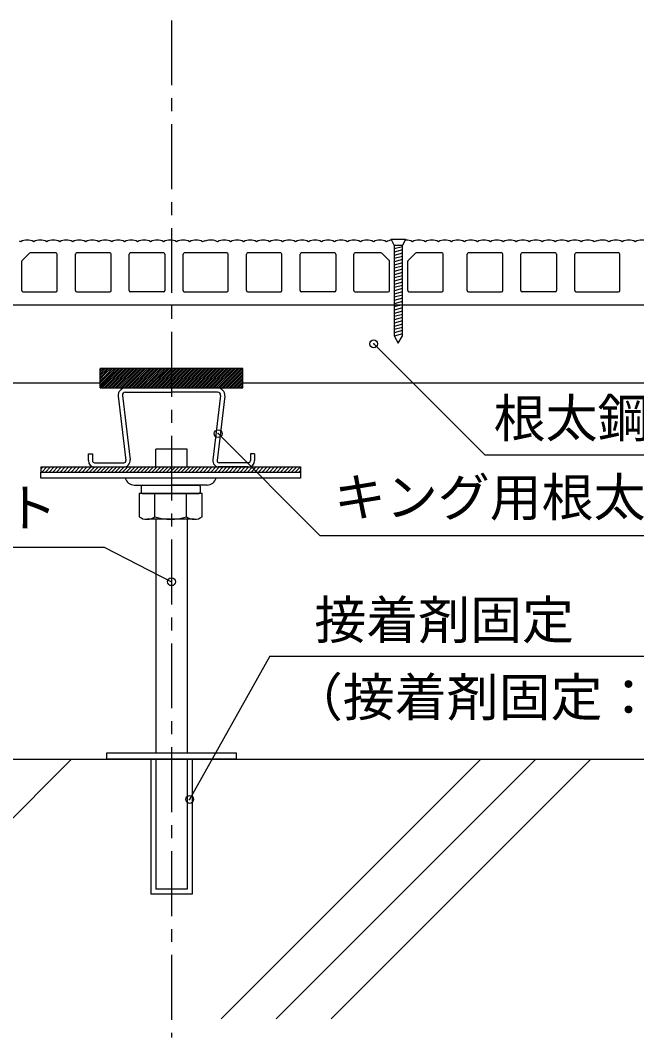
# Model space of a CAD drawing. Units: millimetres, scale not verified. Extents: x -1033 to 1029, y -737 to 700.
# Drawn here: x -438.2 to -200.9, y -428 to -36.2 of the extents above; entities that cross this region are included whole.
import ezdxf
from ezdxf.enums import TextEntityAlignment as Align

# ---------------------------------------------------------------- set-up
doc = ezdxf.new("R2010")
doc.units = ezdxf.units.MM
doc.header["$LTSCALE"] = 5
doc.header["$PDMODE"] = 32
doc.header["$PDSIZE"] = 3
doc.linetypes.add('CHAIN1', pattern=[8, 5, -1, 1, -1])
for name, color, linetype in [('0-0_中心線', 4, 'CHAIN1'), ('0-1_中線', 7, 'Continuous'), ('0-2_太線１', 3, 'Continuous'), ('0-3_太線２', 2, 'Continuous'), ('0-6_文字', 7, 'Continuous')]:
    doc.layers.add(name, color=color, linetype=linetype)
doc.styles.add('ＭＳ ゴシック', font='')
doc.styles.get('ＭＳ ゴシック').set_extended_font_data('MS Gothic')

msp = doc.modelspace()

# ---------------------------------------------------------------- linework, layer by layer
at = {"layer": '0-0_中心線'}
msp.add_line((-380.012, -36.173), (-380.012, -428.024), dxfattribs=at)
at = {"layer": '0-1_中線'}
for p, q in [((-295.504, -120.511), (-289.904, -120.511)), ((-291.104, -123.364), (-294.304, -124.221)), ((-291.104, -124.606), (-294.304, -125.464)), ((-291.104, -125.848), (-294.304, -126.706)), ((-291.104, -127.091), (-294.304, -127.948)), ((-291.104, -128.333), (-294.304, -129.191)), ((-291.104, -129.575), (-294.304, -130.433)), ((-291.104, -130.818), (-294.304, -131.675)), ((-291.104, -132.06), (-294.304, -132.918)), ((-291.104, -133.302), (-294.304, -134.16)), ((-291.104, -134.545), (-294.304, -135.402)), ((-291.104, -135.787), (-294.304, -136.645)), ((-291.104, -137.029), (-294.304, -137.887)), ((-291.104, -138.272), (-294.304, -139.129)), ((-291.104, -139.514), (-294.304, -140.372)), ((-291.104, -140.756), (-294.304, -141.614)), ((-291.104, -141.999), (-294.304, -142.856)), ((-291.104, -143.241), (-294.304, -144.098)), ((-291.104, -144.483), (-294.304, -145.341)), ((-680.012, -145.773), (-80.012, -145.773)), ((-291.104, -145.726), (-294.304, -146.583)), ((-291.104, -146.968), (-294.304, -147.826)), ((-291.104, -148.21), (-294.304, -149.068)), ((-291.104, -149.453), (-294.304, -150.31)), ((-291.104, -150.695), (-294.304, -151.552)), ((-291.104, -151.937), (-294.304, -152.795)), ((-291.104, -153.18), (-294.304, -154.037)), ((-291.104, -154.422), (-294.304, -155.28)), ((-291.104, -155.664), (-294.304, -156.522)), ((-291.104, -156.907), (-294.304, -157.764)), ((-680.012, -175.773), (-407.512, -175.773)), ((-352.512, -175.773), (-80.012, -175.773)), ((-397.715, -177.773), (-362.309, -177.773)), ((-397.715, -179.373), (-380.012, -179.373)), ((-362.309, -179.373), (-380.012, -179.373)), ((-400.496, -180.904), (-397.548, -205.679)), ((-398.907, -180.715), (-395.959, -205.49)), ((-361.117, -180.715), (-364.065, -205.49)), ((-359.529, -180.904), (-362.476, -205.679)), ((-412.029, -203.173), (-410.429, -203.173)), ((-412.029, -205.773), (-412.029, -203.173)), ((-410.429, -203.173), (-410.429, -205.773)), ((-374.012, -201.364), (-386.012, -201.364)), ((-386.012, -208.173), (-386.012, -201.364)), ((-374.012, -208.173), (-374.012, -201.364)), ((-349.595, -203.173), (-349.595, -205.773)), ((-347.995, -203.173), (-349.595, -203.173)), ((-347.995, -203.173), (-347.995, -205.773)), ((-409.629, -206.573), (-398.343, -206.573)), ((-350.395, -206.573), (-361.682, -206.573)), ((-430.325, -210.173), (-330.325, -210.173)), ((-409.629, -208.173), (-398.343, -208.173)), ((-361.682, -208.173), (-350.395, -208.173)), ((-330.325, -210.173), (-330.325, -212.473)), ((-394.325, -215.173), (-380.325, -215.173)), ((-391.175, -215.173), (-369.475, -215.173)), ((-366.325, -215.173), (-380.325, -215.173)), ((-392.45, -218.373), (-392.45, -227.435)), ((-368.201, -218.373), (-392.45, -218.373)), ((-391.675, -215.673), (-391.675, -217.873)), ((-391.175, -218.373), (-369.475, -218.373)), ((-370.325, -218.373), (-390.325, -218.373)), ((-386.388, -227.435), (-386.388, -218.373)), ((-374.263, -227.435), (-374.263, -218.373)), ((-368.975, -215.673), (-368.975, -217.873)), ((-368.201, -227.435), (-368.201, -218.373)), ((-371.232, -228.373), (-389.419, -228.373)), ((-386.012, -228.373), (-386.012, -318.473)), ((-374.012, -228.373), (-374.012, -318.473)), ((-680.012, -320.773), (-80.012, -320.773)), ((-418.498, -320.773), (-518.498, -420.773)), ((-405.012, -318.473), (-405.012, -320.773)), ((-405.012, -318.473), (-405.012, -320.773)), ((-355.012, -320.773), (-405.012, -320.773)), ((-388.012, -320.773), (-388.012, -372.773)), ((-386.012, -320.773), (-386.012, -370.773)), ((-374.012, -320.773), (-374.012, -370.773)), ((-372.012, -320.773), (-372.012, -372.773)), ((-260.925, -320.773), (-360.925, -420.773)), ((-355.012, -320.773), (-355.012, -318.473)), ((-239.712, -320.773), (-339.712, -420.773)), ((-218.498, -320.773), (-318.498, -420.773)), ((-374.012, -370.773), (-386.012, -370.773)), ((-372.012, -372.773), (-388.012, -372.773))]:
    msp.add_line(p, q, dxfattribs=at)
for points in [[(-295.504, -120.511), (-295.445, -120.628), (-294.304, -122.911)], [(-289.904, -120.511), (-291.104, -122.911), (-294.304, -122.911)], [(-294.304, -122.911), (-294.304, -157.739), (-292.704, -160.511), (-291.104, -157.739), (-291.104, -122.911)], [(-330.325, -212.473), (-430.325, -212.473), (-430.325, -210.173)], [(-355.012, -320.773), (-355.012, -318.473), (-405.012, -318.473)]]:
    msp.add_lwpolyline(points, dxfattribs=at)
for centre, radius, start, end in [((-397.715, -180.573), 2.8, 90, 185.86746), ((-397.715, -180.573), 1.2, 90, 185.86746), ((-362.309, -180.573), 2.8, 354.13252, 90), ((-362.309, -180.573), 1.2, 354.13252, 90), ((-409.629, -205.773), 2.4, 180, 270), ((-409.629, -205.773), 0.8, 180, 270), ((-398.343, -205.773), 2.4, 270, 6.78503), ((-398.343, -205.773), 0.8, 270, 6.78503), ((-361.682, -205.773), 2.4, 173.21495, 270), ((-361.682, -205.773), 0.8, 173.21495, 270), ((-350.395, -205.773), 2.4, 270, 0), ((-350.395, -205.773), 0.8, 270, 0), ((-394.325, -211.555), 3.619, 194.70476, 270), ((-391.175, -215.673), 0.5, 90, 180), ((-369.475, -215.673), 0.5, 0, 90), ((-366.325, -211.555), 3.619, 270, 345.29523), ((-391.175, -217.873), 0.5, 180, 270), ((-369.475, -217.873), 0.5, 270, 0), ((-389.419, -223.006), 5.367, 235.61575, 304.38425), ((-380.325, -208.311), 20.062, 252.41205, 287.58795), ((-371.232, -223.006), 5.367, 235.61575, 304.38425)]:
    msp.add_arc(centre, radius, start, end, dxfattribs=at)
at = {"layer": '0-2_太線１'}
for p, q in [((-352.512, -170.273), (-407.512, -170.273)), ((-407.512, -173.687), (-404.099, -170.273)), ((-407.512, -172.98), (-404.806, -170.273)), ((-407.512, -172.273), (-405.513, -170.273)), ((-407.512, -171.566), (-406.22, -170.273)), ((-407.512, -170.858), (-406.927, -170.273)), ((-407.512, -177.773), (-407.512, -170.273)), ((-407.512, -177.222), (-402.563, -172.273)), ((-407.512, -176.515), (-403.27, -172.273)), ((-407.512, -175.101), (-404.684, -172.273)), ((-407.512, -174.394), (-405.512, -172.394)), ((-407.356, -177.773), (-399.856, -170.273)), ((-406.649, -177.773), (-399.149, -170.273)), ((-405.942, -177.773), (-398.442, -170.273)), ((-405.512, -172.394), (-403.391, -170.273)), ((-405.512, -173.808), (-401.977, -170.273)), ((-405.235, -177.773), (-397.735, -170.273)), ((-404.684, -172.273), (-402.684, -170.273)), ((-404.528, -177.773), (-397.028, -170.273)), ((-403.82, -177.773), (-396.32, -170.273)), ((-403.27, -172.273), (-401.27, -170.273)), ((-403.113, -177.773), (-395.613, -170.273)), ((-402.563, -172.273), (-400.563, -170.273)), ((-402.406, -177.773), (-394.906, -170.273)), ((-401.699, -177.773), (-394.199, -170.273)), ((-400.992, -177.773), (-393.492, -170.273)), ((-400.285, -177.773), (-392.785, -170.273)), ((-399.578, -177.773), (-392.078, -170.273)), ((-398.871, -177.773), (-391.371, -170.273)), ((-398.164, -177.773), (-390.664, -170.273)), ((-397.456, -177.773), (-389.956, -170.273)), ((-396.749, -177.773), (-389.249, -170.273)), ((-396.042, -177.773), (-388.542, -170.273)), ((-395.335, -177.773), (-387.835, -170.273)), ((-394.628, -177.773), (-387.128, -170.273)), ((-393.921, -177.773), (-386.421, -170.273)), ((-393.214, -177.773), (-385.714, -170.273)), ((-392.507, -177.773), (-387.127, -172.394)), ((-391.8, -177.773), (-386.3, -172.273)), ((-390.385, -177.773), (-384.885, -172.273)), ((-389.678, -177.773), (-384.178, -172.273)), ((-388.971, -177.773), (-381.471, -170.273)), ((-388.264, -177.773), (-380.764, -170.273)), ((-387.557, -177.773), (-380.057, -170.273)), ((-387.127, -173.808), (-383.592, -170.273)), ((-387.127, -172.394), (-385.007, -170.273)), ((-386.85, -177.773), (-379.35, -170.273)), ((-386.3, -172.273), (-384.3, -170.273)), ((-386.143, -177.773), (-378.643, -170.273)), ((-385.436, -177.773), (-377.936, -170.273)), ((-384.885, -172.273), (-382.885, -170.273)), ((-384.729, -177.773), (-377.229, -170.273)), ((-384.178, -172.273), (-382.178, -170.273)), ((-384.021, -177.773), (-376.521, -170.273)), ((-383.314, -177.773), (-375.814, -170.273)), ((-382.607, -177.773), (-375.107, -170.273)), ((-381.9, -177.773), (-374.4, -170.273)), ((-381.193, -177.773), (-373.693, -170.273)), ((-380.486, -177.773), (-372.986, -170.273)), ((-379.779, -177.773), (-372.279, -170.273)), ((-379.072, -177.773), (-371.572, -170.273)), ((-378.365, -177.773), (-370.865, -170.273)), ((-377.657, -177.773), (-370.157, -170.273)), ((-376.95, -177.773), (-369.45, -170.273)), ((-376.243, -177.773), (-368.743, -170.273)), ((-375.536, -177.773), (-368.036, -170.273)), ((-374.829, -177.773), (-367.329, -170.273)), ((-374.122, -177.773), (-366.622, -170.273)), ((-373.415, -177.773), (-365.915, -170.273)), ((-372.708, -177.773), (-365.208, -170.273)), ((-372.001, -177.773), (-364.501, -170.273)), ((-371.293, -177.773), (-363.793, -170.273)), ((-370.586, -177.773), (-363.086, -170.273)), ((-369.879, -177.773), (-362.379, -170.273)), ((-369.172, -177.773), (-361.672, -170.273)), ((-368.465, -177.773), (-360.965, -170.273)), ((-367.758, -177.773), (-360.258, -170.273)), ((-367.051, -177.773), (-359.551, -170.273)), ((-366.344, -177.773), (-358.844, -170.273)), ((-365.637, -177.773), (-358.137, -170.273)), ((-364.93, -177.773), (-357.43, -170.273)), ((-364.222, -177.773), (-356.722, -170.273)), ((-363.515, -177.773), (-356.015, -170.273)), ((-362.808, -177.773), (-355.308, -170.273)), ((-362.101, -177.773), (-354.601, -170.273)), ((-361.394, -177.773), (-353.894, -170.273)), ((-360.687, -177.773), (-353.187, -170.273)), ((-359.98, -177.773), (-352.512, -170.306)), ((-359.273, -177.773), (-352.512, -171.013)), ((-358.566, -177.773), (-352.512, -171.72)), ((-352.512, -177.773), (-352.512, -170.273)), ((-407.512, -175.808), (-405.512, -173.808)), ((-391.092, -177.773), (-387.127, -173.808)), ((-357.858, -177.773), (-352.512, -172.427)), ((-357.151, -177.773), (-352.512, -173.134)), ((-356.444, -177.773), (-352.512, -173.841)), ((-355.737, -177.773), (-352.512, -174.548)), ((-355.03, -177.773), (-352.512, -175.255)), ((-354.323, -177.773), (-352.512, -175.962)), ((-407.512, -177.773), (-352.512, -177.773)), ((-353.616, -177.773), (-352.512, -176.67)), ((-352.909, -177.773), (-352.512, -177.377)), ((-430.325, -208.173), (-430.325, -210.173)), ((-429.387, -208.173), (-430.325, -209.112)), ((-427.973, -208.173), (-429.973, -210.173)), ((-426.558, -208.173), (-428.558, -210.173)), ((-425.144, -208.173), (-427.144, -210.173)), ((-423.73, -208.173), (-425.73, -210.173)), ((-422.316, -208.173), (-424.316, -210.173)), ((-420.901, -208.173), (-422.901, -210.173)), ((-419.487, -208.173), (-421.487, -210.173)), ((-418.073, -208.173), (-420.073, -210.173)), ((-416.659, -208.173), (-418.659, -210.173)), ((-415.245, -208.173), (-417.245, -210.173)), ((-413.83, -208.173), (-415.83, -210.173)), ((-412.416, -208.173), (-414.416, -210.173)), ((-411.002, -208.173), (-413.002, -210.173)), ((-409.588, -208.173), (-411.588, -210.173)), ((-408.174, -208.173), (-410.174, -210.173)), ((-409.942, -208.173), (-398.656, -208.173)), ((-409.942, -208.173), (-398.656, -208.173)), ((-406.759, -208.173), (-408.759, -210.173)), ((-405.345, -208.173), (-407.345, -210.173)), ((-403.931, -208.173), (-405.931, -210.173)), ((-402.517, -208.173), (-404.517, -210.173)), ((-401.102, -208.173), (-403.102, -210.173)), ((-399.688, -208.173), (-401.688, -210.173)), ((-398.274, -208.173), (-400.274, -210.173)), ((-396.86, -208.173), (-398.86, -210.173)), ((-395.446, -208.173), (-397.446, -210.173)), ((-394.031, -208.173), (-396.031, -210.173)), ((-392.617, -208.173), (-394.617, -210.173)), ((-391.203, -208.173), (-393.203, -210.173)), ((-389.789, -208.173), (-391.789, -210.173)), ((-388.375, -208.173), (-390.375, -210.173)), ((-386.96, -208.173), (-388.96, -210.173)), ((-385.546, -208.173), (-387.546, -210.173)), ((-384.132, -208.173), (-386.132, -210.173)), ((-382.718, -208.173), (-384.718, -210.173)), ((-381.303, -208.173), (-383.303, -210.173)), ((-379.889, -208.173), (-381.889, -210.173)), ((-378.475, -208.173), (-380.475, -210.173)), ((-377.061, -208.173), (-379.061, -210.173)), ((-375.647, -208.173), (-377.647, -210.173)), ((-374.232, -208.173), (-376.232, -210.173)), ((-372.818, -208.173), (-374.818, -210.173)), ((-371.404, -208.173), (-373.404, -210.173)), ((-369.99, -208.173), (-371.99, -210.173)), ((-368.576, -208.173), (-370.576, -210.173)), ((-367.161, -208.173), (-369.161, -210.173)), ((-365.747, -208.173), (-367.747, -210.173)), ((-364.333, -208.173), (-366.333, -210.173)), ((-362.919, -208.173), (-364.919, -210.173)), ((-361.504, -208.173), (-363.504, -210.173)), ((-360.09, -208.173), (-362.09, -210.173)), ((-350.709, -208.173), (-361.995, -208.173)), ((-358.676, -208.173), (-360.676, -210.173)), ((-357.262, -208.173), (-359.262, -210.173)), ((-355.848, -208.173), (-357.848, -210.173)), ((-354.433, -208.173), (-356.433, -210.173)), ((-353.019, -208.173), (-355.019, -210.173)), ((-351.605, -208.173), (-353.605, -210.173)), ((-350.191, -208.173), (-352.191, -210.173)), ((-348.777, -208.173), (-350.777, -210.173)), ((-347.362, -208.173), (-349.362, -210.173)), ((-345.948, -208.173), (-347.948, -210.173)), ((-344.534, -208.173), (-346.534, -210.173)), ((-343.12, -208.173), (-345.12, -210.173)), ((-341.705, -208.173), (-343.705, -210.173)), ((-340.291, -208.173), (-342.291, -210.173)), ((-338.877, -208.173), (-340.877, -210.173)), ((-337.463, -208.173), (-339.463, -210.173)), ((-336.049, -208.173), (-338.049, -210.173)), ((-334.634, -208.173), (-336.634, -210.173)), ((-333.22, -208.173), (-335.22, -210.173)), ((-331.806, -208.173), (-333.806, -210.173)), ((-330.392, -208.173), (-332.392, -210.173)), ((-330.325, -209.521), (-330.978, -210.173))]:
    msp.add_line(p, q, dxfattribs=at)
for points in [[(-430.325, -208.173), (-330.325, -208.173), (-330.325, -210.173)], [(-350.709, -208.173), (-361.995, -208.173), (-350.709, -208.173)]]:
    msp.add_lwpolyline(points, dxfattribs=at)
at = {"layer": '0-3_太線２'}
for p, q in [((-437.668, -140.282), (-437.668, -128.989)), ((-434.815, -125.928), (-437.522, -128.635)), ((-424.468, -125.782), (-434.461, -125.782)), ((-423.968, -140.282), (-423.968, -126.282)), ((-416.968, -140.282), (-416.968, -126.282)), ((-403.768, -125.782), (-416.468, -125.782)), ((-403.268, -140.282), (-403.268, -126.282)), ((-396.268, -140.282), (-396.268, -126.282)), ((-383.068, -125.782), (-395.768, -125.782)), ((-382.568, -126.282), (-382.568, -140.282)), ((-375.568, -140.282), (-375.568, -126.282)), ((-366.868, -125.782), (-375.068, -125.782)), ((-358.668, -125.782), (-366.868, -125.782)), ((-358.168, -140.282), (-358.168, -126.282)), ((-351.168, -140.282), (-351.168, -126.282)), ((-337.968, -125.782), (-350.668, -125.782)), ((-337.468, -140.282), (-337.468, -126.282)), ((-330.468, -140.282), (-330.468, -126.282)), ((-317.268, -125.782), (-329.968, -125.782)), ((-316.768, -126.282), (-316.768, -140.282)), ((-309.768, -140.282), (-309.768, -126.282)), ((-299.275, -125.782), (-309.268, -125.782)), ((-296.215, -128.635), (-298.922, -125.928)), ((-296.068, -140.282), (-296.068, -128.989)), ((-289.068, -140.282), (-289.068, -128.989)), ((-286.215, -125.928), (-288.922, -128.635)), ((-275.868, -125.782), (-285.861, -125.782)), ((-275.368, -140.282), (-275.368, -126.282)), ((-266.168, -140.282), (-266.168, -126.282)), ((-252.968, -125.782), (-265.668, -125.782)), ((-252.468, -140.282), (-252.468, -126.282)), ((-245.468, -140.282), (-245.468, -126.282)), ((-232.268, -125.782), (-244.968, -125.782)), ((-231.768, -126.282), (-231.768, -140.282)), ((-224.768, -140.282), (-224.768, -126.282)), ((-216.068, -125.782), (-224.268, -125.782)), ((-207.868, -125.782), (-216.068, -125.782)), ((-207.368, -140.282), (-207.368, -126.282)), ((-437.168, -140.782), (-424.468, -140.782)), ((-416.468, -140.782), (-403.768, -140.782)), ((-383.068, -140.782), (-395.768, -140.782)), ((-375.068, -140.782), (-366.868, -140.782)), ((-366.868, -140.782), (-358.668, -140.782)), ((-350.668, -140.782), (-337.968, -140.782)), ((-317.268, -140.782), (-329.968, -140.782)), ((-309.268, -140.782), (-296.568, -140.782)), ((-288.568, -140.782), (-275.868, -140.782)), ((-265.668, -140.782), (-252.968, -140.782)), ((-232.268, -140.782), (-244.968, -140.782)), ((-224.268, -140.782), (-216.068, -140.782)), ((-216.068, -140.782), (-207.868, -140.782)), ((-458.027, -145.782), (-111.982, -145.782))]:
    msp.add_line(p, q, dxfattribs=at)
for centre, radius, start, end in [((-440.542, -125.782), 5, 60, 66.77513), ((-435.542, -125.782), 5, 60, 120), ((-430.542, -125.782), 5, 60, 120), ((-425.542, -125.782), 5, 60, 120), ((-420.542, -125.782), 5, 60, 120), ((-415.542, -125.782), 5, 60, 120), ((-410.542, -125.782), 5, 60, 120), ((-405.542, -125.782), 5, 60, 120), ((-400.542, -125.782), 5, 60, 120), ((-395.542, -125.782), 5, 60, 120), ((-390.542, -125.782), 5, 60, 120), ((-385.542, -125.782), 5, 60, 120), ((-380.542, -125.782), 5, 60, 120), ((-375.542, -125.782), 5, 60, 120), ((-370.542, -125.782), 5, 60, 120), ((-365.542, -125.782), 5, 105.37489, 120), ((-364.742, -125.782), 5, 60, 115.15912), ((-359.742, -125.782), 5, 60, 120), ((-354.742, -125.782), 5, 60, 120), ((-349.742, -125.782), 5, 60, 120), ((-344.742, -125.782), 5, 60, 120), ((-339.742, -125.782), 5, 60, 120), ((-334.742, -125.782), 5, 60, 120), ((-329.742, -125.782), 5, 60, 120), ((-324.742, -125.782), 5, 60, 120), ((-319.742, -125.782), 5, 60, 120), ((-314.742, -125.782), 5, 60, 120), ((-309.742, -125.782), 5, 60, 120), ((-304.742, -125.782), 5, 60, 120), ((-299.742, -125.782), 5, 60, 120), ((-294.742, -125.782), 5, 96.97525, 120), ((-289.742, -125.782), 5, 60, 90.29496), ((-284.742, -125.782), 5, 60, 120), ((-279.742, -125.782), 5, 60, 120), ((-274.742, -125.782), 5, 60, 120), ((-269.742, -125.782), 5, 60, 120), ((-264.742, -125.782), 5, 60, 120), ((-259.742, -125.782), 5, 60, 120), ((-254.742, -125.782), 5, 60, 120), ((-249.742, -125.782), 5, 60, 120), ((-244.742, -125.782), 5, 60, 120), ((-239.742, -125.782), 5, 60, 120), ((-234.742, -125.782), 5, 60, 120), ((-229.742, -125.782), 5, 60, 120), ((-224.742, -125.782), 5, 60, 120), ((-219.742, -125.782), 5, 60, 120), ((-214.742, -125.782), 5, 105.37489, 120), ((-213.942, -125.782), 5, 60, 115.15912), ((-208.942, -125.782), 5, 60, 120), ((-203.942, -125.782), 5, 60, 120), ((-198.942, -125.782), 5, 60, 120), ((-437.168, -128.989), 0.5, 135, 180), ((-434.461, -126.282), 0.5, 90, 135), ((-424.468, -126.282), 0.5, 0, 90), ((-416.468, -126.282), 0.5, 90, 180), ((-403.768, -126.282), 0.5, 0, 90), ((-395.768, -126.282), 0.5, 90, 180), ((-383.068, -126.282), 0.5, 0, 90), ((-375.068, -126.282), 0.5, 90, 180), ((-358.668, -126.282), 0.5, 0, 90), ((-350.668, -126.282), 0.5, 90, 180), ((-337.968, -126.282), 0.5, 0, 90), ((-329.968, -126.282), 0.5, 90, 180), ((-317.268, -126.282), 0.5, 0, 90), ((-309.268, -126.282), 0.5, 90, 180), ((-299.275, -126.282), 0.5, 45, 90), ((-296.568, -128.989), 0.5, 0, 45), ((-288.568, -128.989), 0.5, 135, 180), ((-285.861, -126.282), 0.5, 90, 135), ((-275.868, -126.282), 0.5, 0, 90), ((-265.668, -126.282), 0.5, 90, 180), ((-252.968, -126.282), 0.5, 0, 90), ((-244.968, -126.282), 0.5, 90, 180), ((-232.268, -126.282), 0.5, 0, 90), ((-224.268, -126.282), 0.5, 90, 180), ((-207.868, -126.282), 0.5, 0, 90), ((-437.168, -140.282), 0.5, 180, 270), ((-424.468, -140.282), 0.5, 270, 0), ((-416.468, -140.282), 0.5, 180, 270), ((-403.768, -140.282), 0.5, 270, 0), ((-395.768, -140.282), 0.5, 180, 270), ((-383.068, -140.282), 0.5, 270, 0), ((-375.068, -140.282), 0.5, 180, 270), ((-358.668, -140.282), 0.5, 270, 0), ((-350.668, -140.282), 0.5, 180, 270), ((-337.968, -140.282), 0.5, 270, 0), ((-329.968, -140.282), 0.5, 180, 270), ((-317.268, -140.282), 0.5, 270, 0), ((-309.268, -140.282), 0.5, 180, 270), ((-296.568, -140.282), 0.5, 270, 0), ((-288.568, -140.282), 0.5, 180, 270), ((-275.868, -140.282), 0.5, 270, 0), ((-265.668, -140.282), 0.5, 180, 270), ((-252.968, -140.282), 0.5, 270, 0), ((-244.968, -140.282), 0.5, 180, 270), ((-232.268, -140.282), 0.5, 270, 0), ((-224.268, -140.282), 0.5, 180, 270), ((-207.868, -140.282), 0.5, 270, 0)]:
    msp.add_arc(centre, radius, start, end, dxfattribs=at)
at = {"layer": '0-6_文字'}
for p, q in [((-302.16, -160.773), (-259.409, -203.524)), ((-259.409, -203.524), (-2.888, -203.524)), ((-538.057, -239.104), (-405.907, -239.104)), ((-405.907, -239.104), (-380.012, -252.416)), ((-342.171, -281.14), (-373.012, -336.269)), ((-342.171, -281.14), (39.137, -281.14))]:
    msp.add_line(p, q, dxfattribs=at)
msp.add_lwpolyline([(-362.056, -195.376), (-322.868, -234.564), (17.122, -234.564)], dxfattribs=at)
for p in [(-302.16, -160.773), (-362.056, -195.376), (-380.012, -252.416), (-373.012, -336.269)]:
    msp.add_point(p, dxfattribs=at)

# ---------------------------------------------------------------- texts
at = {"layer": '0-6_文字', "style": 'ＭＳ ゴシック'}
for s, p in [('根太鋼 30×45×18×ｔ1.2', (-255.951, -201.108)), ('キング用根太鋼 30×40×16×ｔ1.6', (-317.451, -231.554)), ('1/2"ボルト', (-523.859, -235.632)), ('接着剤固定', (-324.991, -278.832)), ('（接着剤固定：エポキシ系接着剤固定）', (-334.024, -308.584))]:
    msp.add_text(s, height=14.66, dxfattribs=at).set_placement(p, align=Align.BOTTOM_LEFT)

doc.saveas('drawing.dxf')
